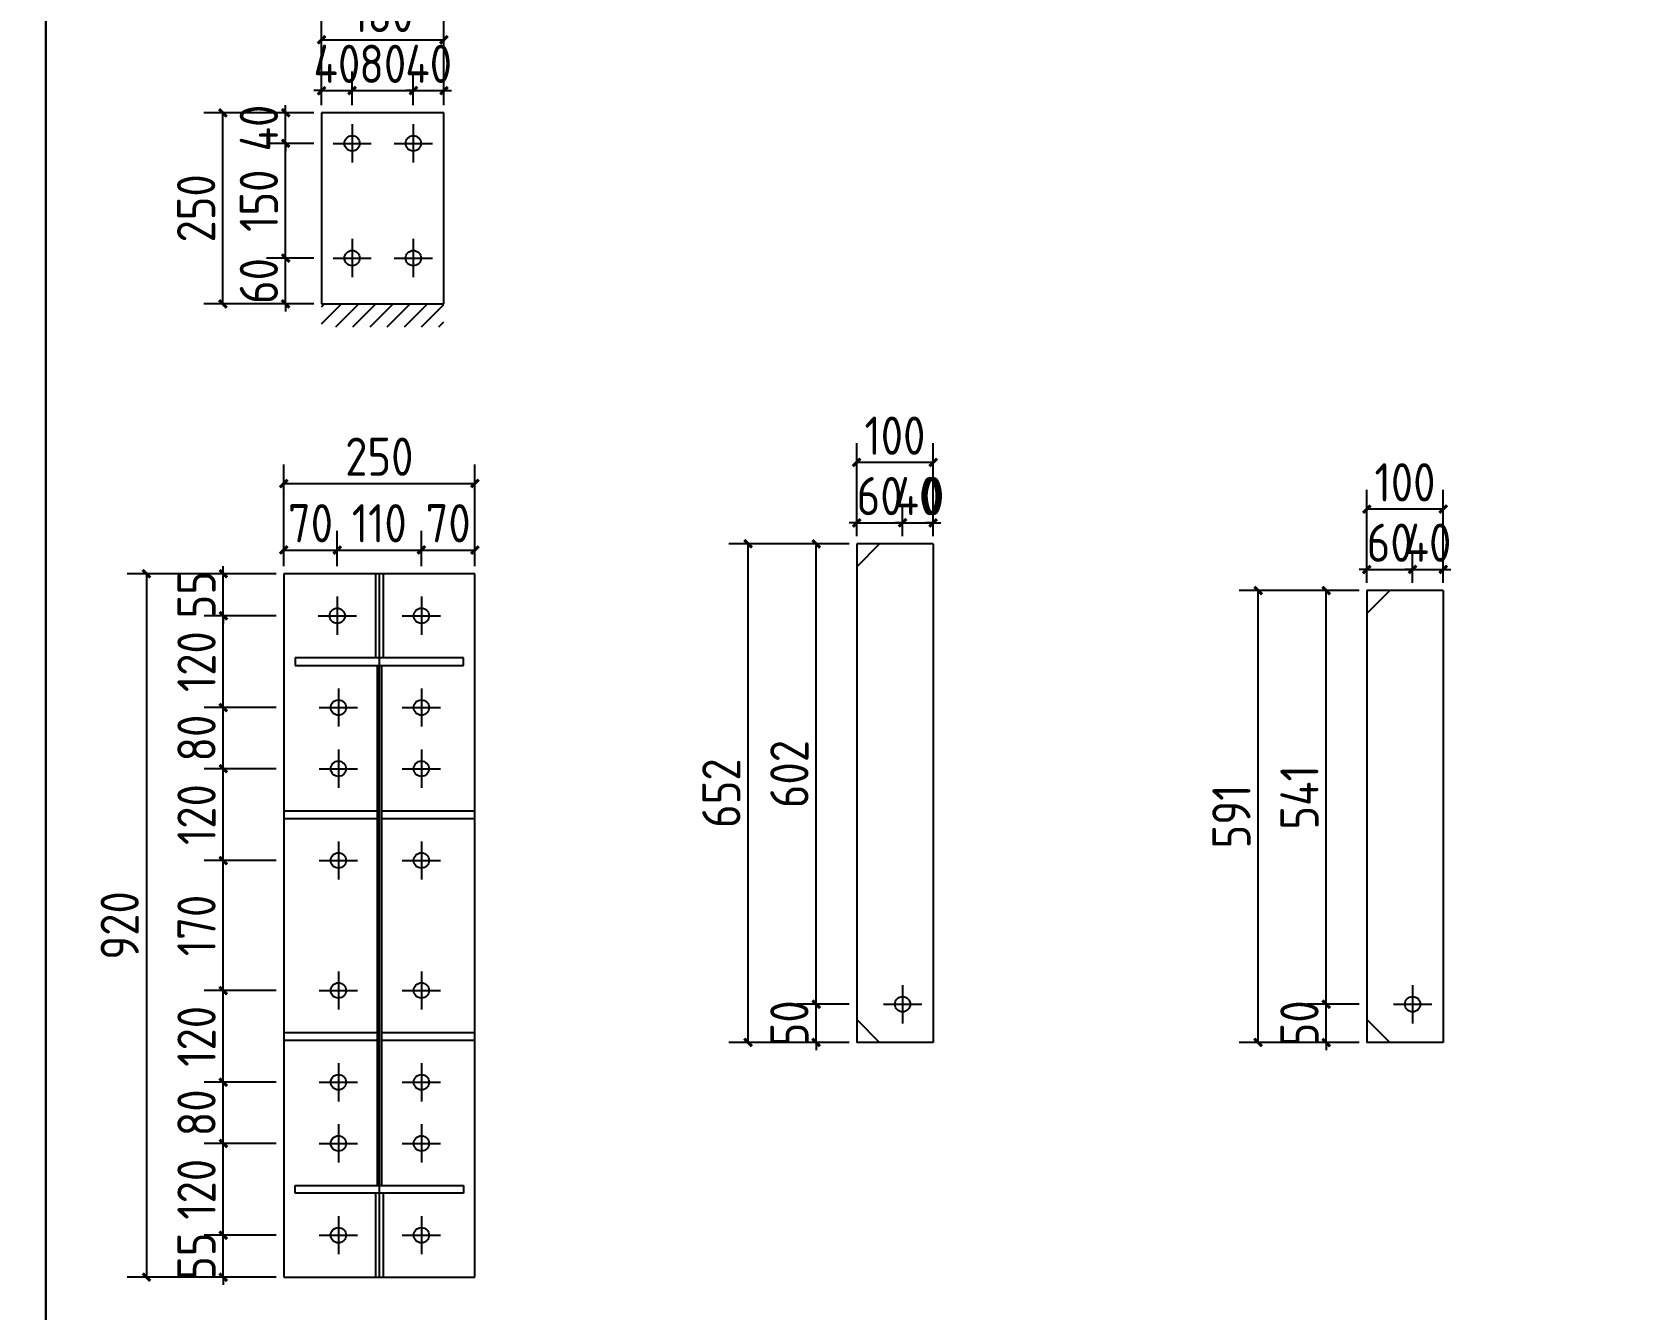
# Model space of a CAD drawing. Extents: x 411778 to 673094, y -11605 to 324395.
# Drawn here: x 449332 to 453501, y 114783 to 118124 of the extents above; entities that cross this region are included whole.
import ezdxf

# ---------------------------------------------------------------- set-up
doc = ezdxf.new("R2010")
doc.units = 0
doc.header["$LTSCALE"] = 1000
doc.header["$MEASUREMENT"] = 0
doc.styles.get("Standard").update_dxf_attribs({"font": 'gbenor.shx', "bigfont": 'gbcbig.shx'})
doc.dimstyles.get("Standard").update_dxf_attribs({"dimscale": 100, "dimtxt": 3.5, "dimasz": 1, "dimexe": 2.5, "dimexo": 3, "dimgap": 1.5, "dimtad": 1, "dimdec": 0, "dimzin": 0, "dimdsep": 46, "dimtxsty": 'Standard', "dimblk": 'ARCHTICK', "dimcen": 0.09, "dimadec": 0, "dimazin": 0, "dimtfac": 1, "dimtdec": 0, "dimtix": 1, "dimtmove": 2, "dimatfit": 3, "dimfxl": 1, "dimtolj": 1, "dimtzin": 0, "dimarcsym": 0})

# ---------------------------------------------------------------- blocks, each defined once
blk = doc.blocks.new('_ArchTick')
at = {"color": 0, "linetype": 'ByBlock', "const_width": 0.4}
blk.add_lwpolyline([(-0.5, -0.5), (0.5, 0.5)], dxfattribs=at)
blk = doc.blocks.new('*D1023')
at = {"color": 3, "lineweight": -2}
for p, q in [((449832.5, 114976.5), (449832.5, 114996.5)), ((449970.5, 114976.5), (449782.5, 114976.5)), ((449832.5, 114866.5), (449832.5, 114976.5)), ((449970.5, 114866.5), (449782.5, 114866.5)), ((449832.5, 114866.5), (449832.5, 114846.5))]:
    blk.add_line(p, q, dxfattribs=at)
at = {"layer": 'Defpoints', "color": 0}
for p in [(449832.5, 114976.5), (449990.5, 114976.5), (449990.5, 114866.5)]:
    blk.add_point(p, dxfattribs=at)
at = {"color": 3, "lineweight": -2, "xscale": 20, "yscale": 20, "zscale": 20}
for p, rotation in [((449832.5, 114976.5), 270), ((449832.5, 114866.5), 90)]:
    blk.add_blockref('_ArchTick', p, dxfattribs=dict(at, rotation=rotation))
at = {"color": 0, "insert": (449762.5, 114921.5), "char_height": 100, "attachment_point": 5, "rotation": 90}
blk.add_mtext('\\A1;55', dxfattribs=at)
blk = doc.blocks.new('*D991')
at = {"color": 3, "lineweight": -2}
for p, q in [((449970.5, 115216.5), (449782.5, 115216.5)), ((449832.5, 114976.5), (449832.5, 115216.5)), ((449970.5, 114976.5), (449782.5, 114976.5))]:
    blk.add_line(p, q, dxfattribs=at)
at = {"layer": 'Defpoints', "color": 0}
for p in [(449832.5, 115216.5), (449990.5, 115216.5), (449990.5, 114976.5)]:
    blk.add_point(p, dxfattribs=at)
at = {"color": 3, "lineweight": -2, "xscale": 20, "yscale": 20, "zscale": 20}
for p, rotation in [((449832.5, 115216.5), 90), ((449832.5, 114976.5), 270)]:
    blk.add_blockref('_ArchTick', p, dxfattribs=dict(at, rotation=rotation))
at = {"color": 0, "insert": (449762.5, 115096.5), "char_height": 100, "attachment_point": 5, "rotation": 90}
blk.add_mtext('\\A1;120', dxfattribs=at)
blk = doc.blocks.new('*D992')
at = {"color": 3, "lineweight": -2}
for p, q in [((449970.5, 115376.5), (449782.5, 115376.5)), ((449832.5, 115216.5), (449832.5, 115376.5)), ((449970.5, 115216.5), (449782.5, 115216.5))]:
    blk.add_line(p, q, dxfattribs=at)
at = {"layer": 'Defpoints', "color": 0}
for p in [(449832.5, 115376.5), (449990.5, 115376.5), (449990.5, 115216.5)]:
    blk.add_point(p, dxfattribs=at)
at = {"color": 3, "lineweight": -2, "xscale": 20, "yscale": 20, "zscale": 20}
for p, rotation in [((449832.5, 115376.5), 90), ((449832.5, 115216.5), 270)]:
    blk.add_blockref('_ArchTick', p, dxfattribs=dict(at, rotation=rotation))
at = {"color": 0, "insert": (449762.5, 115296.5), "char_height": 100, "attachment_point": 5, "rotation": 90}
blk.add_mtext('\\A1;80', dxfattribs=at)
blk = doc.blocks.new('*D993')
at = {"color": 3, "lineweight": -2}
for p, q in [((449970.5, 115616.5), (449782.5, 115616.5)), ((449832.5, 115376.5), (449832.5, 115616.5)), ((449970.5, 115376.5), (449782.5, 115376.5))]:
    blk.add_line(p, q, dxfattribs=at)
at = {"layer": 'Defpoints', "color": 0}
for p in [(449832.5, 115616.5), (449990.5, 115616.5), (449990.5, 115376.5)]:
    blk.add_point(p, dxfattribs=at)
at = {"color": 3, "lineweight": -2, "xscale": 20, "yscale": 20, "zscale": 20}
for p, rotation in [((449832.5, 115616.5), 90), ((449832.5, 115376.5), 270)]:
    blk.add_blockref('_ArchTick', p, dxfattribs=dict(at, rotation=rotation))
at = {"color": 0, "insert": (449762.5, 115496.5), "char_height": 100, "attachment_point": 5, "rotation": 90}
blk.add_mtext('\\A1;120', dxfattribs=at)
blk = doc.blocks.new('*D994')
at = {"color": 3, "lineweight": -2}
for p, q in [((449970.5, 115956.5), (449782.5, 115956.5)), ((449832.5, 115616.5), (449832.5, 115956.5)), ((449970.5, 115616.5), (449782.5, 115616.5))]:
    blk.add_line(p, q, dxfattribs=at)
at = {"layer": 'Defpoints', "color": 0}
for p in [(449832.5, 115956.5), (449990.5, 115956.5), (449990.5, 115616.5)]:
    blk.add_point(p, dxfattribs=at)
at = {"color": 3, "lineweight": -2, "xscale": 20, "yscale": 20, "zscale": 20}
for p, rotation in [((449832.5, 115956.5), 90), ((449832.5, 115616.5), 270)]:
    blk.add_blockref('_ArchTick', p, dxfattribs=dict(at, rotation=rotation))
at = {"color": 0, "insert": (449762.5, 115786.5), "char_height": 100, "attachment_point": 5, "rotation": 90}
blk.add_mtext('\\A1;170', dxfattribs=at)
blk = doc.blocks.new('*D995')
at = {"color": 3, "lineweight": -2}
for p, q in [((449970.5, 116196.5), (449782.5, 116196.5)), ((449832.5, 115956.5), (449832.5, 116196.5)), ((449970.5, 115956.5), (449782.5, 115956.5))]:
    blk.add_line(p, q, dxfattribs=at)
at = {"layer": 'Defpoints', "color": 0}
for p in [(449832.5, 116196.5), (449990.5, 116196.5), (449990.5, 115956.5)]:
    blk.add_point(p, dxfattribs=at)
at = {"color": 3, "lineweight": -2, "xscale": 20, "yscale": 20, "zscale": 20}
for p, rotation in [((449832.5, 116196.5), 90), ((449832.5, 115956.5), 270)]:
    blk.add_blockref('_ArchTick', p, dxfattribs=dict(at, rotation=rotation))
at = {"color": 0, "insert": (449762.5, 116076.5), "char_height": 100, "attachment_point": 5, "rotation": 90}
blk.add_mtext('\\A1;120', dxfattribs=at)
blk = doc.blocks.new('*D996')
at = {"color": 3, "lineweight": -2}
for p, q in [((449970.5, 116356.5), (449782.5, 116356.5)), ((449832.5, 116196.5), (449832.5, 116356.5)), ((449970.5, 116196.5), (449782.5, 116196.5))]:
    blk.add_line(p, q, dxfattribs=at)
at = {"layer": 'Defpoints', "color": 0}
for p in [(449832.5, 116356.5), (449990.5, 116356.5), (449990.5, 116196.5)]:
    blk.add_point(p, dxfattribs=at)
at = {"color": 3, "lineweight": -2, "xscale": 20, "yscale": 20, "zscale": 20}
for p, rotation in [((449832.5, 116356.5), 90), ((449832.5, 116196.5), 270)]:
    blk.add_blockref('_ArchTick', p, dxfattribs=dict(at, rotation=rotation))
at = {"color": 0, "insert": (449762.5, 116276.5), "char_height": 100, "attachment_point": 5, "rotation": 90}
blk.add_mtext('\\A1;80', dxfattribs=at)
blk = doc.blocks.new('*D997')
at = {"color": 3, "lineweight": -2}
for p, q in [((449970.5, 116596.5), (449782.5, 116596.5)), ((449832.5, 116356.5), (449832.5, 116596.5)), ((449970.5, 116356.5), (449782.5, 116356.5))]:
    blk.add_line(p, q, dxfattribs=at)
at = {"layer": 'Defpoints', "color": 0}
for p in [(449832.5, 116596.5), (449990.5, 116596.5), (449990.5, 116356.5)]:
    blk.add_point(p, dxfattribs=at)
at = {"color": 3, "lineweight": -2, "xscale": 20, "yscale": 20, "zscale": 20}
for p, rotation in [((449832.5, 116596.5), 90), ((449832.5, 116356.5), 270)]:
    blk.add_blockref('_ArchTick', p, dxfattribs=dict(at, rotation=rotation))
at = {"color": 0, "insert": (449762.5, 116476.5), "char_height": 100, "attachment_point": 5, "rotation": 90}
blk.add_mtext('\\A1;120', dxfattribs=at)
blk = doc.blocks.new('*D1024')
at = {"color": 3, "lineweight": -2}
for p, q in [((449970.5, 116706.5), (449782.5, 116706.5)), ((449832.5, 116706.5), (449832.5, 116726.5)), ((449832.5, 116596.5), (449832.5, 116706.5)), ((449970.5, 116596.5), (449782.5, 116596.5)), ((449832.5, 116596.5), (449832.5, 116576.5))]:
    blk.add_line(p, q, dxfattribs=at)
at = {"layer": 'Defpoints', "color": 0}
for p in [(449832.5, 116706.5), (449990.5, 116706.5), (449990.5, 116596.5)]:
    blk.add_point(p, dxfattribs=at)
at = {"color": 3, "lineweight": -2, "xscale": 20, "yscale": 20, "zscale": 20}
for p, rotation in [((449832.5, 116706.5), 270), ((449832.5, 116596.5), 90)]:
    blk.add_blockref('_ArchTick', p, dxfattribs=dict(at, rotation=rotation))
at = {"color": 0, "insert": (449762.5, 116651.5), "char_height": 100, "attachment_point": 5, "rotation": 90}
blk.add_mtext('\\A1;55', dxfattribs=at)
blk = doc.blocks.new('*D998')
at = {"color": 3, "lineweight": -2}
for p, q in [((449990.5, 116726.5), (449990.5, 116818.5)), ((450130.5, 116726.5), (450130.5, 116818.5)), ((449990.5, 116768.5), (450130.5, 116768.5))]:
    blk.add_line(p, q, dxfattribs=at)
at = {"layer": 'Defpoints', "color": 0}
for p in [(450130.5, 116768.5), (449990.5, 116706.5), (450130.5, 116706.5)]:
    blk.add_point(p, dxfattribs=at)
at = {"color": 3, "lineweight": -2, "xscale": 20, "yscale": 20, "zscale": 20, "rotation": 180}
blk.add_blockref('_ArchTick', (449990.5, 116768.5), dxfattribs=at)
at = {"color": 3, "lineweight": -2, "xscale": 20, "yscale": 20, "zscale": 20}
blk.add_blockref('_ArchTick', (450130.5, 116768.5), dxfattribs=at)
at = {"color": 0, "insert": (450060.5, 116838.5), "char_height": 100, "attachment_point": 5}
blk.add_mtext('\\A1;70', dxfattribs=at)
blk = doc.blocks.new('*D999')
at = {"color": 3, "lineweight": -2}
for p, q in [((450130.5, 116726.5), (450130.5, 116818.5)), ((450350.5, 116726.5), (450350.5, 116818.5)), ((450130.5, 116768.5), (450350.5, 116768.5))]:
    blk.add_line(p, q, dxfattribs=at)
at = {"layer": 'Defpoints', "color": 0}
for p in [(450350.5, 116768.5), (450130.5, 116706.5), (450350.5, 116706.5)]:
    blk.add_point(p, dxfattribs=at)
at = {"color": 3, "lineweight": -2, "xscale": 20, "yscale": 20, "zscale": 20, "rotation": 180}
blk.add_blockref('_ArchTick', (450130.5, 116768.5), dxfattribs=at)
at = {"color": 3, "lineweight": -2, "xscale": 20, "yscale": 20, "zscale": 20}
blk.add_blockref('_ArchTick', (450350.5, 116768.5), dxfattribs=at)
at = {"color": 0, "insert": (450240.5, 116838.5), "char_height": 100, "attachment_point": 5}
blk.add_mtext('\\A1;110', dxfattribs=at)
blk = doc.blocks.new('*D1025')
at = {"color": 3, "lineweight": -2}
for p, q in [((450350.5, 116726.5), (450350.5, 116818.5)), ((450490.5, 116726.5), (450490.5, 116818.5)), ((450350.5, 116768.5), (450490.5, 116768.5))]:
    blk.add_line(p, q, dxfattribs=at)
at = {"layer": 'Defpoints', "color": 0}
for p in [(450490.5, 116768.5), (450350.5, 116706.5), (450490.5, 116706.5)]:
    blk.add_point(p, dxfattribs=at)
at = {"color": 3, "lineweight": -2, "xscale": 20, "yscale": 20, "zscale": 20, "rotation": 180}
blk.add_blockref('_ArchTick', (450350.5, 116768.5), dxfattribs=at)
at = {"color": 3, "lineweight": -2, "xscale": 20, "yscale": 20, "zscale": 20}
blk.add_blockref('_ArchTick', (450490.5, 116768.5), dxfattribs=at)
at = {"color": 0, "insert": (450420.5, 116838.5), "char_height": 100, "attachment_point": 5}
blk.add_mtext('\\A1;70', dxfattribs=at)
blk = doc.blocks.new('*D1026')
at = {"color": 3, "lineweight": -2}
for p, q in [((449990.5, 116726.5), (449990.5, 116992.5)), ((450490.5, 116726.5), (450490.5, 116992.5)), ((449990.5, 116942.5), (450490.5, 116942.5))]:
    blk.add_line(p, q, dxfattribs=at)
at = {"layer": 'Defpoints', "color": 0}
for p in [(450490.5, 116942.5), (449990.5, 116706.5), (450490.5, 116706.5)]:
    blk.add_point(p, dxfattribs=at)
at = {"color": 3, "lineweight": -2, "xscale": 20, "yscale": 20, "zscale": 20, "rotation": 180}
blk.add_blockref('_ArchTick', (449990.5, 116942.5), dxfattribs=at)
at = {"color": 3, "lineweight": -2, "xscale": 20, "yscale": 20, "zscale": 20}
blk.add_blockref('_ArchTick', (450490.5, 116942.5), dxfattribs=at)
at = {"color": 0, "insert": (450240.5, 117012.5), "char_height": 100, "attachment_point": 5}
blk.add_mtext('\\A1;250', dxfattribs=at)
blk = doc.blocks.new('*D1027')
at = {"color": 3, "lineweight": -2}
for p, q in [((449970.5, 116706.5), (449581.5, 116706.5)), ((449631.5, 116706.5), (449631.5, 114866.5)), ((449970.5, 114866.5), (449581.5, 114866.5))]:
    blk.add_line(p, q, dxfattribs=at)
at = {"layer": 'Defpoints', "color": 0}
for p in [(449990.5, 116706.5), (449631.5, 114866.5), (449990.5, 114866.5)]:
    blk.add_point(p, dxfattribs=at)
at = {"color": 3, "lineweight": -2, "xscale": 20, "yscale": 20, "zscale": 20}
for p, rotation in [((449631.5, 116706.5), 90), ((449631.5, 114866.5), 270)]:
    blk.add_blockref('_ArchTick', p, dxfattribs=dict(at, rotation=rotation))
at = {"color": 0, "insert": (449561.5, 115786.5), "char_height": 100, "attachment_point": 5, "rotation": 90}
blk.add_mtext('\\A1;920', dxfattribs=at)
blk = doc.blocks.new('*D1033')
at = {"color": 3, "lineweight": -2}
for p, q in [((449995.5, 117532), (449995.5, 117552)), ((450069.5, 117532), (449945.5, 117532)), ((449995.5, 117412), (449995.5, 117532)), ((450069.5, 117412), (449945.5, 117412)), ((449995.5, 117412), (449995.5, 117392))]:
    blk.add_line(p, q, dxfattribs=at)
at = {"layer": 'Defpoints', "color": 0}
for p in [(449995.5, 117532), (450089.5, 117532), (450089.5, 117412)]:
    blk.add_point(p, dxfattribs=at)
at = {"color": 3, "lineweight": -2, "xscale": 20, "yscale": 20, "zscale": 20}
for p, rotation in [((449995.5, 117532), 270), ((449995.5, 117412), 90)]:
    blk.add_blockref('_ArchTick', p, dxfattribs=dict(at, rotation=rotation))
at = {"color": 0, "insert": (449925.5, 117472), "char_height": 100, "attachment_point": 5, "rotation": 90}
blk.add_mtext('\\A1;60', dxfattribs=at)
blk = doc.blocks.new('*D1005')
at = {"color": 3, "lineweight": -2}
for p, q in [((450069.5, 117832), (449945.5, 117832)), ((449995.5, 117532), (449995.5, 117832)), ((450069.5, 117532), (449945.5, 117532))]:
    blk.add_line(p, q, dxfattribs=at)
at = {"layer": 'Defpoints', "color": 0}
for p in [(449995.5, 117832), (450089.5, 117832), (450089.5, 117532)]:
    blk.add_point(p, dxfattribs=at)
at = {"color": 3, "lineweight": -2, "xscale": 20, "yscale": 20, "zscale": 20}
for p, rotation in [((449995.5, 117832), 90), ((449995.5, 117532), 270)]:
    blk.add_blockref('_ArchTick', p, dxfattribs=dict(at, rotation=rotation))
at = {"color": 0, "insert": (449925.5, 117682), "char_height": 100, "attachment_point": 5, "rotation": 90}
blk.add_mtext('\\A1;150', dxfattribs=at)
blk = doc.blocks.new('*D1034')
at = {"color": 3, "lineweight": -2}
for p, q in [((450069.5, 117912), (449945.5, 117912)), ((449995.5, 117912), (449995.5, 117932)), ((449995.5, 117832), (449995.5, 117912)), ((450069.5, 117832), (449945.5, 117832)), ((449995.5, 117832), (449995.5, 117812))]:
    blk.add_line(p, q, dxfattribs=at)
at = {"layer": 'Defpoints', "color": 0}
for p in [(449995.5, 117912), (450089.5, 117912), (450089.5, 117832)]:
    blk.add_point(p, dxfattribs=at)
at = {"color": 3, "lineweight": -2, "xscale": 20, "yscale": 20, "zscale": 20}
for p, rotation in [((449995.5, 117912), 270), ((449995.5, 117832), 90)]:
    blk.add_blockref('_ArchTick', p, dxfattribs=dict(at, rotation=rotation))
at = {"color": 0, "insert": (449925.5, 117872), "char_height": 100, "attachment_point": 5, "rotation": 90}
blk.add_mtext('\\A1;40', dxfattribs=at)
blk = doc.blocks.new('*D1006')
at = {"color": 3, "lineweight": -2}
for p, q in [((450089.5, 117932), (450089.5, 118020)), ((450169.5, 117932), (450169.5, 118020)), ((450089.5, 117970), (450069.5, 117970)), ((450089.5, 117970), (450169.5, 117970)), ((450169.5, 117970), (450189.5, 117970))]:
    blk.add_line(p, q, dxfattribs=at)
at = {"layer": 'Defpoints', "color": 0}
for p in [(450169.5, 117970), (450089.5, 117912), (450169.5, 117912)]:
    blk.add_point(p, dxfattribs=at)
at = {"color": 3, "lineweight": -2, "xscale": 20, "yscale": 20, "zscale": 20}
blk.add_blockref('_ArchTick', (450089.5, 117970), dxfattribs=at)
at = {"color": 3, "lineweight": -2, "xscale": 20, "yscale": 20, "zscale": 20, "rotation": 180}
blk.add_blockref('_ArchTick', (450169.5, 117970), dxfattribs=at)
at = {"color": 0, "insert": (450129.5, 118040), "char_height": 100, "attachment_point": 5}
blk.add_mtext('\\A1;40', dxfattribs=at)
blk = doc.blocks.new('*D1007')
at = {"color": 3, "lineweight": -2}
for p, q in [((450169.5, 117932), (450169.5, 118020)), ((450329.5, 117932), (450329.5, 118020)), ((450169.5, 117970), (450329.5, 117970))]:
    blk.add_line(p, q, dxfattribs=at)
at = {"layer": 'Defpoints', "color": 0}
for p in [(450329.5, 117970), (450169.5, 117912), (450329.5, 117912)]:
    blk.add_point(p, dxfattribs=at)
at = {"color": 3, "lineweight": -2, "xscale": 20, "yscale": 20, "zscale": 20, "rotation": 180}
blk.add_blockref('_ArchTick', (450169.5, 117970), dxfattribs=at)
at = {"color": 3, "lineweight": -2, "xscale": 20, "yscale": 20, "zscale": 20}
blk.add_blockref('_ArchTick', (450329.5, 117970), dxfattribs=at)
at = {"color": 0, "insert": (450249.5, 118040), "char_height": 100, "attachment_point": 5}
blk.add_mtext('\\A1;80', dxfattribs=at)
blk = doc.blocks.new('*D1035')
at = {"color": 3, "lineweight": -2}
for p, q in [((450329.5, 117932), (450329.5, 118020)), ((450409.5, 117932), (450409.5, 118020)), ((450329.5, 117970), (450309.5, 117970)), ((450329.5, 117970), (450409.5, 117970)), ((450409.5, 117970), (450429.5, 117970))]:
    blk.add_line(p, q, dxfattribs=at)
at = {"layer": 'Defpoints', "color": 0}
for p in [(450409.5, 117970), (450329.5, 117912), (450409.5, 117912)]:
    blk.add_point(p, dxfattribs=at)
at = {"color": 3, "lineweight": -2, "xscale": 20, "yscale": 20, "zscale": 20}
blk.add_blockref('_ArchTick', (450329.5, 117970), dxfattribs=at)
at = {"color": 3, "lineweight": -2, "xscale": 20, "yscale": 20, "zscale": 20, "rotation": 180}
blk.add_blockref('_ArchTick', (450409.5, 117970), dxfattribs=at)
at = {"color": 0, "insert": (450369.5, 118040), "char_height": 100, "attachment_point": 5}
blk.add_mtext('\\A1;40', dxfattribs=at)
blk = doc.blocks.new('*D1036')
at = {"color": 3, "lineweight": -2}
for p, q in [((450089.5, 117932), (450089.5, 118153)), ((450409.5, 117932), (450409.5, 118153)), ((450089.5, 118103), (450409.5, 118103))]:
    blk.add_line(p, q, dxfattribs=at)
at = {"layer": 'Defpoints', "color": 0}
for p in [(450409.5, 118103), (450089.5, 117912), (450409.5, 117912)]:
    blk.add_point(p, dxfattribs=at)
at = {"color": 3, "lineweight": -2, "xscale": 20, "yscale": 20, "zscale": 20, "rotation": 180}
blk.add_blockref('_ArchTick', (450089.5, 118103), dxfattribs=at)
at = {"color": 3, "lineweight": -2, "xscale": 20, "yscale": 20, "zscale": 20}
blk.add_blockref('_ArchTick', (450409.5, 118103), dxfattribs=at)
at = {"color": 0, "insert": (450249.5, 118173), "char_height": 100, "attachment_point": 5}
blk.add_mtext('\\A1;160', dxfattribs=at)
blk = doc.blocks.new('*D1037')
at = {"color": 3, "lineweight": -2}
for p, q in [((450069.5, 117912), (449781.5, 117912)), ((449831.5, 117412), (449831.5, 117912)), ((450069.5, 117412), (449781.5, 117412))]:
    blk.add_line(p, q, dxfattribs=at)
at = {"layer": 'Defpoints', "color": 0}
for p in [(449831.5, 117912), (450089.5, 117912), (450089.5, 117412)]:
    blk.add_point(p, dxfattribs=at)
at = {"color": 3, "lineweight": -2, "xscale": 20, "yscale": 20, "zscale": 20}
for p, rotation in [((449831.5, 117912), 90), ((449831.5, 117412), 270)]:
    blk.add_blockref('_ArchTick', p, dxfattribs=dict(at, rotation=rotation))
at = {"color": 0, "insert": (449761.5, 117662), "char_height": 100, "attachment_point": 5, "rotation": 90}
blk.add_mtext('\\A1;250', dxfattribs=at)
blk = doc.blocks.new('*D1472')
at = {"color": 3, "lineweight": -2}
for p, q in [((451469, 115580.5), (451333, 115580.5)), ((451383, 115580.5), (451383, 115600.5)), ((451383, 115480.5), (451383, 115580.5)), ((451469, 115480.5), (451333, 115480.5)), ((451383, 115480.5), (451383, 115460.5))]:
    blk.add_line(p, q, dxfattribs=at)
at = {"layer": 'Defpoints', "color": 0}
for p in [(451383, 115580.5), (451489, 115580.5), (451489, 115480.5)]:
    blk.add_point(p, dxfattribs=at)
at = {"color": 3, "lineweight": -2, "xscale": 20, "yscale": 20, "zscale": 20}
for p, rotation in [((451383, 115580.5), 270), ((451383, 115480.5), 90)]:
    blk.add_blockref('_ArchTick', p, dxfattribs=dict(at, rotation=rotation))
at = {"color": 0, "insert": (451313, 115530.5), "char_height": 100, "attachment_point": 5, "rotation": 90}
blk.add_mtext('\\A1;50', dxfattribs=at)
blk = doc.blocks.new('*D1473')
at = {"color": 3, "lineweight": -2}
for p, q in [((451469, 116784.5), (451333, 116784.5)), ((451383, 115580.5), (451383, 116784.5)), ((451469, 115580.5), (451333, 115580.5))]:
    blk.add_line(p, q, dxfattribs=at)
at = {"layer": 'Defpoints', "color": 0}
for p in [(451383, 116784.5), (451489, 116784.5), (451489, 115580.5)]:
    blk.add_point(p, dxfattribs=at)
at = {"color": 3, "lineweight": -2, "xscale": 20, "yscale": 20, "zscale": 20}
for p, rotation in [((451383, 116784.5), 90), ((451383, 115580.5), 270)]:
    blk.add_blockref('_ArchTick', p, dxfattribs=dict(at, rotation=rotation))
at = {"color": 0, "insert": (451313, 116182.5), "char_height": 100, "attachment_point": 5, "rotation": 90}
blk.add_mtext('\\A1;602', dxfattribs=at)
blk = doc.blocks.new('*D1474')
at = {"color": 3, "lineweight": -2}
for p, q in [((451469, 116784.5), (451155, 116784.5)), ((451205, 115480.5), (451205, 116784.5)), ((451469, 115480.5), (451155, 115480.5))]:
    blk.add_line(p, q, dxfattribs=at)
at = {"layer": 'Defpoints', "color": 0}
for p in [(451205, 116784.5), (451489, 116784.5), (451489, 115480.5)]:
    blk.add_point(p, dxfattribs=at)
at = {"color": 3, "lineweight": -2, "xscale": 20, "yscale": 20, "zscale": 20}
for p, rotation in [((451205, 116784.5), 90), ((451205, 115480.5), 270)]:
    blk.add_blockref('_ArchTick', p, dxfattribs=dict(at, rotation=rotation))
at = {"color": 0, "insert": (451135, 116132.5), "char_height": 100, "attachment_point": 5, "rotation": 90}
blk.add_mtext('\\A1;652', dxfattribs=at)
blk = doc.blocks.new('*D1468')
at = {"color": 3, "lineweight": -2}
for p, q in [((451489, 116804.5), (451489, 116889.5)), ((451609, 116804.5), (451609, 116889.5)), ((451489, 116839.5), (451469, 116839.5)), ((451489, 116839.5), (451609, 116839.5)), ((451609, 116839.5), (451629, 116839.5))]:
    blk.add_line(p, q, dxfattribs=at)
at = {"layer": 'Defpoints', "color": 0}
for p in [(451609, 116839.5), (451489, 116784.5), (451609, 116784.5)]:
    blk.add_point(p, dxfattribs=at)
at = {"color": 3, "lineweight": -2, "xscale": 20, "yscale": 20, "zscale": 20}
blk.add_blockref('_ArchTick', (451489, 116839.5), dxfattribs=at)
at = {"color": 3, "lineweight": -2, "xscale": 20, "yscale": 20, "zscale": 20, "rotation": 180}
blk.add_blockref('_ArchTick', (451609, 116839.5), dxfattribs=at)
at = {"color": 0, "insert": (451549, 116909.5), "char_height": 100, "attachment_point": 5}
blk.add_mtext('\\A1;60', dxfattribs=at)
blk = doc.blocks.new('*D1475')
at = {"color": 3, "lineweight": -2}
for p, q in [((451609, 116804.5), (451609, 116889.5)), ((451689, 116804.5), (451689, 116889.5)), ((451609, 116839.5), (451589, 116839.5)), ((451609, 116839.5), (451689, 116839.5)), ((451689, 116839.5), (451709, 116839.5))]:
    blk.add_line(p, q, dxfattribs=at)
at = {"layer": 'Defpoints', "color": 0}
for p in [(451689, 116839.5), (451609, 116784.5), (451689, 116784.5)]:
    blk.add_point(p, dxfattribs=at)
at = {"color": 3, "lineweight": -2, "xscale": 20, "yscale": 20, "zscale": 20}
blk.add_blockref('_ArchTick', (451609, 116839.5), dxfattribs=at)
at = {"color": 3, "lineweight": -2, "xscale": 20, "yscale": 20, "zscale": 20, "rotation": 180}
blk.add_blockref('_ArchTick', (451689, 116839.5), dxfattribs=at)
at = {"color": 0, "insert": (451649, 116909.5), "char_height": 100, "attachment_point": 5}
blk.add_mtext('\\A1;40', dxfattribs=at)
blk = doc.blocks.new('*D1476')
at = {"color": 3, "lineweight": -2}
for p, q in [((451689, 116804.5), (451689, 116889.5)), ((451689, 116859.5), (451689, 116889.5)), ((451689, 116839.5), (451669, 116839.5)), ((451689, 116839.5), (451709, 116839.5))]:
    blk.add_line(p, q, dxfattribs=at)
at = {"layer": 'Defpoints', "color": 0}
for p in [(451689, 116839.5), (451689, 116839.5), (451689, 116784.5)]:
    blk.add_point(p, dxfattribs=at)
at = {"color": 3, "lineweight": -2, "xscale": 20, "yscale": 20, "zscale": 20}
blk.add_blockref('_ArchTick', (451689, 116839.5), dxfattribs=at)
at = {"color": 3, "lineweight": -2, "xscale": 20, "yscale": 20, "zscale": 20, "rotation": 180}
blk.add_blockref('_ArchTick', (451689, 116839.5), dxfattribs=at)
at = {"color": 0, "insert": (451689, 116909.5), "char_height": 100, "attachment_point": 5}
blk.add_mtext('\\A1;0', dxfattribs=at)
blk = doc.blocks.new('*D1477')
at = {"color": 3, "lineweight": -2}
for p, q in [((451489, 116804.5), (451489, 117047.5)), ((451689, 116804.5), (451689, 117047.5)), ((451689, 116997.5), (451489, 116997.5))]:
    blk.add_line(p, q, dxfattribs=at)
at = {"layer": 'Defpoints', "color": 0}
for p in [(451489, 116997.5), (451489, 116784.5), (451689, 116784.5)]:
    blk.add_point(p, dxfattribs=at)
at = {"color": 3, "lineweight": -2, "xscale": 20, "yscale": 20, "zscale": 20, "rotation": 180}
blk.add_blockref('_ArchTick', (451489, 116997.5), dxfattribs=at)
at = {"color": 3, "lineweight": -2, "xscale": 20, "yscale": 20, "zscale": 20}
blk.add_blockref('_ArchTick', (451689, 116997.5), dxfattribs=at)
at = {"color": 0, "insert": (451589, 117067.5), "char_height": 100, "attachment_point": 5}
blk.add_mtext('\\A1;100', dxfattribs=at)
blk = doc.blocks.new('*D1484')
at = {"color": 3, "lineweight": -2}
for p, q in [((452803, 115580.5), (452667, 115580.5)), ((452717, 115580.5), (452717, 115600.5)), ((452717, 115480.5), (452717, 115580.5)), ((452803, 115480.5), (452667, 115480.5)), ((452717, 115480.5), (452717, 115460.5))]:
    blk.add_line(p, q, dxfattribs=at)
at = {"layer": 'Defpoints', "color": 0}
for p in [(452717, 115580.5), (452823, 115580.5), (452823, 115480.5)]:
    blk.add_point(p, dxfattribs=at)
at = {"color": 3, "lineweight": -2, "xscale": 20, "yscale": 20, "zscale": 20}
for p, rotation in [((452717, 115580.5), 270), ((452717, 115480.5), 90)]:
    blk.add_blockref('_ArchTick', p, dxfattribs=dict(at, rotation=rotation))
at = {"color": 0, "insert": (452647, 115530.5), "char_height": 100, "attachment_point": 5, "rotation": 90}
blk.add_mtext('\\A1;50', dxfattribs=at)
blk = doc.blocks.new('*D1485')
at = {"color": 3, "lineweight": -2}
for p, q in [((452803, 116662.5), (452667, 116662.5)), ((452717, 115580.5), (452717, 116662.5)), ((452803, 115580.5), (452667, 115580.5))]:
    blk.add_line(p, q, dxfattribs=at)
at = {"layer": 'Defpoints', "color": 0}
for p in [(452717, 116662.5), (452823, 116662.5), (452823, 115580.5)]:
    blk.add_point(p, dxfattribs=at)
at = {"color": 3, "lineweight": -2, "xscale": 20, "yscale": 20, "zscale": 20}
for p, rotation in [((452717, 116662.5), 90), ((452717, 115580.5), 270)]:
    blk.add_blockref('_ArchTick', p, dxfattribs=dict(at, rotation=rotation))
at = {"color": 0, "insert": (452647, 116121.5), "char_height": 100, "attachment_point": 5, "rotation": 90}
blk.add_mtext('\\A1;541', dxfattribs=at)
blk = doc.blocks.new('*D1486')
at = {"color": 3, "lineweight": -2}
for p, q in [((452803, 116662.5), (452489, 116662.5)), ((452539, 115480.5), (452539, 116662.5)), ((452803, 115480.5), (452489, 115480.5))]:
    blk.add_line(p, q, dxfattribs=at)
at = {"layer": 'Defpoints', "color": 0}
for p in [(452539, 116662.5), (452823, 116662.5), (452823, 115480.5)]:
    blk.add_point(p, dxfattribs=at)
at = {"color": 3, "lineweight": -2, "xscale": 20, "yscale": 20, "zscale": 20}
for p, rotation in [((452539, 116662.5), 90), ((452539, 115480.5), 270)]:
    blk.add_blockref('_ArchTick', p, dxfattribs=dict(at, rotation=rotation))
at = {"color": 0, "insert": (452469, 116071.5), "char_height": 100, "attachment_point": 5, "rotation": 90}
blk.add_mtext('\\A1;591', dxfattribs=at)
blk = doc.blocks.new('*D1470')
at = {"color": 3, "lineweight": -2}
for p, q in [((452823, 116682.5), (452823, 116767.5)), ((452943, 116682.5), (452943, 116767.5)), ((452823, 116717.5), (452803, 116717.5)), ((452823, 116717.5), (452943, 116717.5)), ((452943, 116717.5), (452963, 116717.5))]:
    blk.add_line(p, q, dxfattribs=at)
at = {"layer": 'Defpoints', "color": 0}
for p in [(452943, 116717.5), (452823, 116662.5), (452943, 116662.5)]:
    blk.add_point(p, dxfattribs=at)
at = {"color": 3, "lineweight": -2, "xscale": 20, "yscale": 20, "zscale": 20}
blk.add_blockref('_ArchTick', (452823, 116717.5), dxfattribs=at)
at = {"color": 3, "lineweight": -2, "xscale": 20, "yscale": 20, "zscale": 20, "rotation": 180}
blk.add_blockref('_ArchTick', (452943, 116717.5), dxfattribs=at)
at = {"color": 0, "insert": (452883, 116787.5), "char_height": 100, "attachment_point": 5}
blk.add_mtext('\\A1;60', dxfattribs=at)
blk = doc.blocks.new('*D1487')
at = {"color": 3, "lineweight": -2}
for p, q in [((452943, 116682.5), (452943, 116767.5)), ((453023, 116682.5), (453023, 116767.5)), ((452943, 116717.5), (452923, 116717.5)), ((452943, 116717.5), (453023, 116717.5)), ((453023, 116717.5), (453043, 116717.5))]:
    blk.add_line(p, q, dxfattribs=at)
at = {"layer": 'Defpoints', "color": 0}
for p in [(453023, 116717.5), (452943, 116662.5), (453023, 116662.5)]:
    blk.add_point(p, dxfattribs=at)
at = {"color": 3, "lineweight": -2, "xscale": 20, "yscale": 20, "zscale": 20}
blk.add_blockref('_ArchTick', (452943, 116717.5), dxfattribs=at)
at = {"color": 3, "lineweight": -2, "xscale": 20, "yscale": 20, "zscale": 20, "rotation": 180}
blk.add_blockref('_ArchTick', (453023, 116717.5), dxfattribs=at)
at = {"color": 0, "insert": (452983, 116787.5), "char_height": 100, "attachment_point": 5}
blk.add_mtext('\\A1;40', dxfattribs=at)
blk = doc.blocks.new('*D1489')
at = {"color": 3, "lineweight": -2}
for p, q in [((452823, 116682.5), (452823, 116925.5)), ((453023, 116682.5), (453023, 116925.5)), ((453023, 116875.5), (452823, 116875.5))]:
    blk.add_line(p, q, dxfattribs=at)
at = {"layer": 'Defpoints', "color": 0}
for p in [(452823, 116875.5), (452823, 116662.5), (453023, 116662.5)]:
    blk.add_point(p, dxfattribs=at)
at = {"color": 3, "lineweight": -2, "xscale": 20, "yscale": 20, "zscale": 20, "rotation": 180}
blk.add_blockref('_ArchTick', (452823, 116875.5), dxfattribs=at)
at = {"color": 3, "lineweight": -2, "xscale": 20, "yscale": 20, "zscale": 20}
blk.add_blockref('_ArchTick', (453023, 116875.5), dxfattribs=at)
at = {"color": 0, "insert": (452923, 116945.5), "char_height": 100, "attachment_point": 5}
blk.add_mtext('\\A1;100', dxfattribs=at)

msp = doc.modelspace()

# ---------------------------------------------------------------- hatches: boundary and pattern name
h = msp.add_hatch()
h.set_pattern_fill('ANSI31', color=256, scale=20, style=0)
h.set_pattern_definition([(45, (2069, -9661.5), (-22.4506403, 22.4506403), [])])
h.paths.add_polyline_path([(450409.5, 117412), (450089.5, 117412), (450089.5, 117352), (450409.5, 117352)])

# ---------------------------------------------------------------- linework, layer by layer
for p, q in [((450089.5, 117912), (450089.5, 117412)), ((450409.5, 117912), (450089.5, 117912)), ((450409.5, 117412), (450409.5, 117912)), ((450169.5, 117882), (450169.5, 117782)), ((450329.5, 117882), (450329.5, 117782)), ((450119.5, 117832), (450219.5, 117832)), ((450279.5, 117832), (450379.5, 117832)), ((450169.5, 117582), (450169.5, 117482)), ((450329.5, 117582), (450329.5, 117482)), ((450119.5, 117532), (450219.5, 117532)), ((450279.5, 117532), (450379.5, 117532)), ((450089.5, 117412), (450409.5, 117412)), ((451689, 116784.5), (451489, 116784.5)), ((451489, 116784.5), (451489, 115480.5)), ((451489, 116724.5), (451549, 116784.5)), ((451689, 116784.5), (451689, 115480.5)), ((449990.5, 116706.5), (449990.5, 114866.5)), ((450490.5, 116706.5), (449990.5, 116706.5)), ((450230.5, 116706.5), (450230.5, 116486.5)), ((450250.5, 116706.5), (450250.5, 116486.5)), ((450490.5, 114866.5), (450490.5, 116706.5)), ((453023, 116662.5), (452823, 116662.5)), ((452823, 116662.5), (452823, 115480.5)), ((452823, 116602.5), (452883, 116662.5)), ((453023, 116662.5), (453023, 115480.5)), ((450130.5, 116646.5), (450130.5, 116546.5)), ((450350.5, 116646.5), (450350.5, 116546.5)), ((450080.5, 116596.5), (450180.5, 116596.5)), ((450300.5, 116596.5), (450400.5, 116596.5)), ((450133.5, 116406.5), (450133.5, 116306.5)), ((450350.5, 116406.5), (450350.5, 116306.5)), ((450083.5, 116356.5), (450183.5, 116356.5)), ((450300.5, 116356.5), (450400.5, 116356.5)), ((450133.5, 116246.5), (450133.5, 116146.5)), ((450350.5, 116246.5), (450350.5, 116146.5)), ((450083.5, 116196.5), (450183.5, 116196.5)), ((450300.5, 116196.5), (450400.5, 116196.5)), ((449990.5, 116086.5), (450234.5, 116086.5)), ((450246.5, 116086.5), (450490.5, 116086.5)), ((449990.5, 116066.5), (450234.5, 116066.5)), ((450246.5, 116066.5), (450490.5, 116066.5)), ((450133.5, 116006.5), (450133.5, 115906.5)), ((450350.5, 116006.5), (450350.5, 115906.5)), ((450083.5, 115956.5), (450183.5, 115956.5)), ((450300.5, 115956.5), (450400.5, 115956.5)), ((450133.5, 115666.5), (450133.5, 115566.5)), ((450350.5, 115666.5), (450350.5, 115566.5)), ((451609, 115630.5), (451609, 115530.5)), ((452943, 115630.5), (452943, 115530.5)), ((450083.5, 115616.5), (450183.5, 115616.5)), ((450300.5, 115616.5), (450400.5, 115616.5)), ((451559, 115580.5), (451659, 115580.5)), ((452893, 115580.5), (452993, 115580.5)), ((451489, 115540.5), (451549, 115480.5)), ((452823, 115540.5), (452883, 115480.5)), ((449990.5, 115506.5), (450234.5, 115506.5)), ((450246.5, 115506.5), (450490.5, 115506.5)), ((449990.5, 115486.5), (450234.5, 115486.5)), ((450246.5, 115486.5), (450490.5, 115486.5)), ((451689, 115480.5), (451489, 115480.5)), ((453023, 115480.5), (452823, 115480.5)), ((450133.5, 115426.5), (450133.5, 115326.5)), ((450350.5, 115426.5), (450350.5, 115326.5)), ((450083.5, 115376.5), (450183.5, 115376.5)), ((450300.5, 115376.5), (450400.5, 115376.5)), ((450133.5, 115266.5), (450133.5, 115166.5)), ((450350.5, 115266.5), (450350.5, 115166.5)), ((450083.5, 115216.5), (450183.5, 115216.5)), ((450300.5, 115216.5), (450400.5, 115216.5)), ((450230.5, 115086.5), (450230.5, 114866.5)), ((450250.5, 115086.5), (450250.5, 114866.5)), ((450133.5, 115026.5), (450133.5, 114926.5)), ((450350.5, 115026.5), (450350.5, 114926.5)), ((450083.5, 114976.5), (450183.5, 114976.5)), ((450300.5, 114976.5), (450400.5, 114976.5)), ((449990.5, 114866.5), (450490.5, 114866.5)), ((450230.5, 114866.5), (450250.5, 114866.5))]:
    msp.add_line(p, q)
at = {"color": 1}
msp.add_line((450240.5, 116706.5), (450240.5, 114866.5), dxfattribs=at)
at = {"color": 4}
for p, q in [((450460.5, 116486.5), (450020.5, 116486.5)), ((450020.5, 116486.5), (450020.5, 116466.5)), ((450020.5, 116466.5), (450460.5, 116466.5)), ((450234.5, 116466.5), (450234.5, 115106.5)), ((450246.5, 116466.5), (450246.5, 115106.5)), ((450460.5, 116466.5), (450460.5, 116486.5)), ((450020.5, 115086.5), (450020.5, 115106.5)), ((450020.5, 115106.5), (450460.5, 115106.5)), ((450240.5, 115086.5), (450020.5, 115086.5)), ((450460.5, 115086.5), (450240.5, 115086.5)), ((450460.5, 115106.5), (450460.5, 115086.5))]:
    msp.add_line(p, q, dxfattribs=at)
for points in [[(440968.5, 122873), (449368.5, 122873), (449368.5, 110993), (440968.5, 110993)], [(449368.5, 122873), (457768.5, 122873), (457768.5, 110993), (449368.5, 110993)]]:
    msp.add_lwpolyline(points, close=True)
for centre in [(450169.5, 117832), (450329.5, 117832), (450169.5, 117532), (450329.5, 117532), (450130.5, 116596.5), (450350.5, 116596.5), (450133.5, 116356.5), (450350.5, 116356.5), (450133.5, 116196.5), (450350.5, 116196.5), (450133.5, 115956.5), (450350.5, 115956.5), (450133.5, 115616.5), (450350.5, 115616.5), (451609, 115580.5), (452943, 115580.5), (450133.5, 115376.5), (450350.5, 115376.5), (450133.5, 115216.5), (450350.5, 115216.5), (450133.5, 114976.5), (450350.5, 114976.5)]:
    msp.add_circle(centre, 20)

# ---------------------------------------------------------------- dimensions: what is measured, and where the dimension line sits
for p1, p2, distance, picture, middle in [((450089.5, 117912), (450409.5, 117912), 191, '*D1036', (450249.5, 118173)), ((450089.5, 117412), (450089.5, 117912), 258, '*D1037', (449761.5, 117662)), ((451689, 116784.5), (451489, 116784.5), -213, '*D1477', (451589, 117067.5)), ((449990.5, 116706.5), (450490.5, 116706.5), 236, '*D1026', (450240.5, 117012.5)), ((453023, 116662.5), (452823, 116662.5), -213, '*D1489', (452923, 116945.5)), ((451489, 115480.5), (451489, 116784.5), 284, '*D1474', (451135, 116132.5)), ((449990.5, 116706.5), (449990.5, 114866.5), -359, '*D1027', (449561.5, 115786.5)), ((452823, 115480.5), (452823, 116662.5), 284, '*D1486', (452469, 116071.5))]:
    dim = msp.add_aligned_dim(p1=p1, p2=p2, distance=distance, dimstyle='Standard', override={"dimtxt": 1, "dimasz": 0.2, "dimexe": 0.5, "dimexo": 0.2, "dimgap": 0.2, "dimlfac": 0.5, "dimclrd": 3, "dimclre": 3})
    dim.commit()
    dim.dimension.update_dxf_attribs({"geometry": picture, "text_midpoint": middle})
for base, p1, p2, picture, middle in [((450169.5, 117970), (450089.5, 117912), (450169.5, 117912), '*D1006', (450129.5, 118040)), ((450329.5, 117970), (450169.5, 117912), (450329.5, 117912), '*D1007', (450249.5, 118040)), ((450409.5, 117970), (450329.5, 117912), (450409.5, 117912), '*D1035', (450369.5, 118040)), ((451609, 116839.5), (451489, 116784.5), (451609, 116784.5), '*D1468', (451549, 116909.5)), ((451689, 116839.5), (451609, 116784.5), (451689, 116784.5), '*D1475', (451649, 116909.5)), ((451689, 116839.5), (451689, 116784.5), (451689, 116839.5), '*D1476', (451689, 116909.5)), ((450130.5, 116768.5), (449990.5, 116706.5), (450130.5, 116706.5), '*D998', (450060.5, 116838.5)), ((450350.5, 116768.5), (450130.5, 116706.5), (450350.5, 116706.5), '*D999', (450240.5, 116838.5)), ((450490.5, 116768.5), (450350.5, 116706.5), (450490.5, 116706.5), '*D1025', (450420.5, 116838.5)), ((452943, 116717.5), (452823, 116662.5), (452943, 116662.5), '*D1470', (452883, 116787.5)), ((453023, 116717.5), (452943, 116662.5), (453023, 116662.5), '*D1487', (452983, 116787.5))]:
    dim = msp.add_linear_dim(base=base, p1=p1, p2=p2, dimstyle='Standard', override={"dimtxt": 1, "dimasz": 0.2, "dimexe": 0.5, "dimexo": 0.2, "dimgap": 0.2, "dimlfac": 0.5, "dimclrd": 3, "dimclre": 3})
    dim.commit()
    dim.dimension.update_dxf_attribs({"geometry": picture, "text_midpoint": middle})
for base, p1, p2, picture, middle in [((449995.5, 117912), (450089.5, 117832), (450089.5, 117912), '*D1034', (449925.5, 117872)), ((449995.5, 117832), (450089.5, 117532), (450089.5, 117832), '*D1005', (449925.5, 117682)), ((449995.5, 117532), (450089.5, 117412), (450089.5, 117532), '*D1033', (449925.5, 117472)), ((451383, 116784.5), (451489, 115580.5), (451489, 116784.5), '*D1473', (451313, 116182.5)), ((449832.5, 116706.5), (449990.5, 116596.5), (449990.5, 116706.5), '*D1024', (449762.5, 116651.5)), ((452717, 116662.5), (452823, 115580.5), (452823, 116662.5), '*D1485', (452647, 116121.5)), ((449832.5, 116596.5), (449990.5, 116356.5), (449990.5, 116596.5), '*D997', (449762.5, 116476.5)), ((449832.5, 116356.5), (449990.5, 116196.5), (449990.5, 116356.5), '*D996', (449762.5, 116276.5)), ((449832.5, 116196.5), (449990.5, 115956.5), (449990.5, 116196.5), '*D995', (449762.5, 116076.5)), ((449832.5, 115956.5), (449990.5, 115616.5), (449990.5, 115956.5), '*D994', (449762.5, 115786.5)), ((449832.5, 115616.5), (449990.5, 115376.5), (449990.5, 115616.5), '*D993', (449762.5, 115496.5)), ((451383, 115580.5), (451489, 115480.5), (451489, 115580.5), '*D1472', (451313, 115530.5)), ((452717, 115580.5), (452823, 115480.5), (452823, 115580.5), '*D1484', (452647, 115530.5)), ((449832.5, 115376.5), (449990.5, 115216.5), (449990.5, 115376.5), '*D992', (449762.5, 115296.5)), ((449832.5, 115216.5), (449990.5, 114976.5), (449990.5, 115216.5), '*D991', (449762.5, 115096.5)), ((449832.5, 114976.5), (449990.5, 114866.5), (449990.5, 114976.5), '*D1023', (449762.5, 114921.5))]:
    dim = msp.add_linear_dim(base=base, p1=p1, p2=p2, angle=90, dimstyle='Standard', override={"dimtxt": 1, "dimasz": 0.2, "dimexe": 0.5, "dimexo": 0.2, "dimgap": 0.2, "dimlfac": 0.5, "dimclrd": 3, "dimclre": 3})
    dim.commit()
    dim.dimension.update_dxf_attribs({"geometry": picture, "text_midpoint": middle})

doc.saveas('drawing.dxf')
